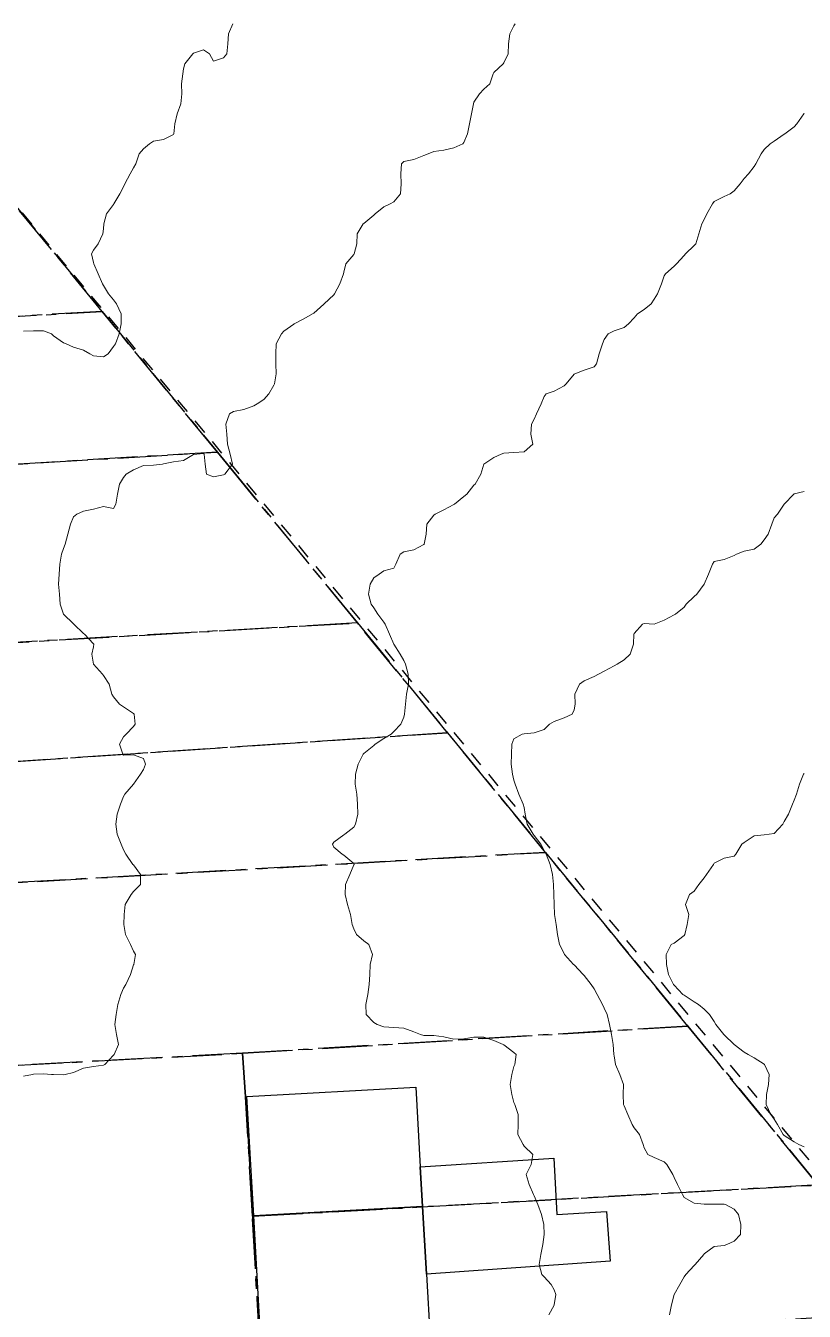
# Model space of a CAD drawing. Header units: centimetres. Extents: x 0 to 642158, y -847 to 649707.
# Drawn here: x 616683.4 to 616722.2, y 621114.4 to 621178.6 of the extents above; entities that cross this region are included whole.
import ezdxf

# ---------------------------------------------------------------- set-up
doc = ezdxf.new("R2010")
doc.units = ezdxf.units.CM
doc.header["$MEASUREMENT"] = 0
doc.linetypes.add('CENTERX2', pattern=[4, 2.5, -0.5, 0.5, -0.5])
doc.linetypes.add('JIS_02_0.7', pattern=[1.35, 0.75, -0.6])
doc.layers.add('SPW_batiments', color=7, linetype='Continuous')
doc.layers.add('SPW_parcellaire cadastral', color=7, linetype='CENTERX2', lineweight=25, true_color=0xff0542)
doc.layers.add('WAL_parcellaire agricole', color=7, linetype='JIS_02_0.7', lineweight=25)
doc.layers.add('WAL_topographie 0.5', color=253, linetype='Continuous', lineweight=20)

msp = doc.modelspace()

# ---------------------------------------------------------------- linework, layer by layer
at = {"layer": 'SPW_batiments'}
for points in [[(616703.07, 621121.64), (616703.182, 621119.653), (616694.753, 621119.185), (616694.413, 621125.155), (616702.846, 621125.623), (616703.07, 621121.64)], [(616709.896, 621119.257), (616712.363, 621119.407), (616712.547, 621116.924), (616703.374, 621116.273), (616703.182, 621119.653), (616703.07, 621121.64), (616709.746, 621122.074), (616709.896, 621119.257)], [(616703.374, 621116.273), (616703.556, 621113.038), (616695.13, 621112.57), (616694.753, 621119.185), (616703.182, 621119.653), (616703.374, 621116.273)]]:
    msp.add_lwpolyline(points, dxfattribs=at)
at = {"layer": 'SPW_parcellaire cadastral'}
for points in [[(616722.671, 621121.06), (616716.437, 621128.668), (616714.499, 621131.032), (616709.325, 621137.348), (616704.425, 621143.328), (616699.932, 621148.812), (616693.388, 621156.798), (616692.937, 621157.348), (616687.18, 621164.374), (616682.247, 621170.394), (616681.447, 621171.37), (616677.523, 621176.16), (616669.925, 621185.432), (616663.433, 621193.355), (616662.31, 621194.726), (616658.616, 621199.234), (616654.562, 621204.183), (616653.467, 621205.519), (616648.722, 621211.309), (616626.91, 621237.93), (616651.422, 621258.507), (616576.519, 621339.063)], [(616687.18, 621164.374), (616649.439, 621162.197), (616648.441, 621162.139), (616639.763, 621161.638), (616639.399, 621167.922), (616648.073, 621168.422), (616682.247, 621170.394), (616687.18, 621164.374)], [(616687.18, 621164.374), (616692.937, 621157.348), (616660.009, 621155.353), (616657.763, 621155.217), (616657.844, 621153.811), (616640.275, 621152.806), (616640.194, 621154.194), (616639.763, 621161.638), (616648.441, 621162.139), (616649.439, 621162.197), (616687.18, 621164.374)], [(616699.932, 621148.812), (616677.052, 621147.504), (616674.221, 621147.342), (616671.28, 621147.174), (616670.282, 621147.117), (616661.51, 621146.616), (616660.512, 621146.559), (616660.009, 621155.353), (616692.937, 621157.348), (616693.388, 621156.798), (616699.932, 621148.812)], [(616699.932, 621148.812), (616704.425, 621143.328), (616670.632, 621141.064), (616661.857, 621140.549), (616660.861, 621140.456), (616660.512, 621146.559), (616661.51, 621146.616), (616670.282, 621147.117), (616671.28, 621147.174), (616674.221, 621147.342), (616677.052, 621147.504), (616699.932, 621148.812)], [(616661.857, 621140.549), (616670.632, 621141.064), (616704.425, 621143.328), (616709.325, 621137.348), (616671.972, 621135.214), (616670.973, 621135.156), (616662.194, 621134.655), (616661.857, 621140.549)], [(616694.191, 621127.31), (616662.71, 621125.629), (616662.647, 621126.73), (616662.194, 621134.655), (616670.973, 621135.156), (616671.972, 621135.214), (616709.325, 621137.348), (616714.499, 621131.032), (616716.437, 621128.668), (616694.191, 621127.31)], [(616694.191, 621127.31), (616716.437, 621128.668), (616722.671, 621121.06), (616722.948, 621120.732), (616703.117, 621119.631), (616694.687, 621119.164), (616694.347, 621125.133), (616694.191, 621127.31)], [(616765.689, 620998.794), (616662.71, 621125.629), (616694.191, 621127.31), (616694.347, 621125.133), (616694.687, 621119.164), (616695.064, 621112.549)], [(616695.064, 621112.549), (616694.687, 621119.164), (616703.117, 621119.631), (616722.948, 621120.732), (616727.627, 621115.19), (616728.3, 621114.393), (616703.49, 621113.017), (616695.064, 621112.549)]]:
    msp.add_lwpolyline(points, dxfattribs=at)
at = {"layer": 'WAL_parcellaire agricole'}
msp.add_lwpolyline([(616810.251, 621070.768), (616781.35, 621080.764), (616765.85, 621085.362), (616748.357, 621090.818), (616682.918, 621169.639), (616661.738, 621197.449), (616602.087, 621269.369), (616526.994, 621299.499), (616576.822, 621338.338), (616533.815, 621402.665), (616552.813, 621416.834), (616582.717, 621382.138), (616635.423, 621323.445), (616688.43, 621261.152), (616732.293, 621211.325), (616828.245, 621125.169), (616881.648, 621072.228), (616874.217, 621071.21), (616845.277, 621069.528), (616834.321, 621069.895), (616821.725, 621073.496), (616819.913, 621067.675), (616810.251, 621070.768)], dxfattribs=at)
at = {"layer": 'WAL_topographie 0.5'}
for points in [[(616707.813, 621178.75), (616707.75, 621178.639), (616707.544, 621178.25), (616707.469, 621177.75), (616707.452, 621177.25), (616707.25, 621176.803), (616707.208, 621176.75), (616706.75, 621176.31), (616706.703, 621176.25), (616706.544, 621175.75), (616706.25, 621175.487), (616706.025, 621175.25), (616705.75, 621174.827), (616705.731, 621174.75), (616705.636, 621174.25), (616705.53, 621173.75), (616705.421, 621173.25), (616705.25, 621172.821), (616705.194, 621172.75), (616704.75, 621172.545), (616704.25, 621172.433), (616703.75, 621172.359), (616703.458, 621172.25), (616703.25, 621172.161), (616702.75, 621171.966), (616702.25, 621171.86), (616702.128, 621171.75), (616702.099, 621171.25), (616702.113, 621170.75), (616702.074, 621170.25), (616701.75, 621169.843), (616701.571, 621169.75), (616701.25, 621169.6), (616700.813, 621169.25), (616700.75, 621169.178), (616700.25, 621168.773), (616700.212, 621168.75), (616699.917, 621168.25), (616699.905, 621167.75), (616699.764, 621167.25), (616699.75, 621167.226), (616699.35, 621166.75), (616699.25, 621166.333), (616699.229, 621166.25), (616699.059, 621165.75), (616698.784, 621165.25), (616698.75, 621165.206), (616698.266, 621164.75), (616698.25, 621164.734), (616697.75, 621164.291), (616697.687, 621164.25), (616697.25, 621164), (616696.773, 621163.75), (616696.75, 621163.736), (616696.25, 621163.389), (616696.136, 621163.25), (616695.881, 621162.75), (616695.861, 621162.25), (616695.863, 621161.75), (616695.868, 621161.25), (616695.783, 621160.75), (616695.75, 621160.685), (616695.512, 621160.25), (616695.25, 621159.975), (616694.917, 621159.75), (616694.75, 621159.663), (616694.25, 621159.467), (616693.75, 621159.375), (616693.543, 621159.25), (616693.365, 621158.75), (616693.408, 621158.25), (616693.435, 621157.75), (616693.58, 621157.25), (616693.694, 621156.75), (616693.307, 621156.25), (616693.25, 621156.206), (616692.75, 621156.117), (616692.389, 621156.25), (616692.328, 621156.75), (616692.278, 621157.25), (616692.25, 621157.27), (616691.917, 621157.25), (616691.75, 621157.231), (616691.25, 621156.928), (616690.75, 621156.852), (616690.25, 621156.755), (616690.204, 621156.75), (616689.75, 621156.697), (616689.25, 621156.669), (616688.75, 621156.458), (616688.382, 621156.25), (616688.25, 621156.076), (616688.05, 621155.75), (616687.95, 621155.25), (616687.86, 621154.75), (616687.75, 621154.525), (616687.25, 621154.622), (616686.75, 621154.5), (616686.25, 621154.388), (616685.917, 621154.25), (616685.75, 621154.107), (616685.607, 621153.75), (616685.466, 621153.25), (616685.339, 621152.75), (616685.25, 621152.528), (616685.15, 621152.25), (616685.074, 621151.75), (616685.032, 621151.25), (616684.996, 621150.75), (616685.059, 621150.25), (616685.087, 621149.75), (616685.25, 621149.25), (616685.25, 621149.25), (616685.75, 621148.766), (616685.765, 621148.75), (616686.25, 621148.286), (616686.295, 621148.25), (616686.75, 621147.76), (616686.76, 621147.75), (616686.75, 621147.625), (616686.662, 621147.25), (616686.75, 621146.75), (616686.75, 621146.75), (616687.199, 621146.25), (616687.25, 621146.183), (616687.533, 621145.75), (616687.663, 621145.25), (616687.75, 621145.112), (616688.042, 621144.75), (616688.25, 621144.621), (616688.75, 621144.288), (616688.787, 621144.25), (616688.825, 621143.75), (616688.75, 621143.629), (616688.382, 621143.25), (616688.25, 621143.118), (616688.052, 621142.75), (616688.218, 621142.25), (616688.25, 621142.197), (616688.75, 621142.217), (616689.25, 621142.044), (616689.35, 621141.75), (616689.25, 621141.487), (616689.1, 621141.25), (616688.75, 621140.75), (616688.75, 621140.75), (616688.318, 621140.25), (616688.25, 621140.146), (616688.094, 621139.75), (616687.925, 621139.25), (616687.858, 621138.75), (616687.937, 621138.25), (616688.132, 621137.75), (616688.25, 621137.467), (616688.361, 621137.25), (616688.721, 621136.75), (616688.75, 621136.723), (616689.093, 621136.25), (616689.09, 621135.75), (616688.75, 621135.388), (616688.632, 621135.25), (616688.326, 621134.75), (616688.279, 621134.25), (616688.261, 621133.75), (616688.356, 621133.25), (616688.606, 621132.75), (616688.75, 621132.408), (616688.844, 621132.25), (616688.765, 621131.75), (616688.75, 621131.721), (616688.59, 621131.25), (616688.369, 621130.75), (616688.25, 621130.558), (616688.123, 621130.25), (616687.973, 621129.75), (616687.875, 621129.25), (616687.822, 621128.75), (616687.896, 621128.25), (616687.992, 621127.75), (616687.78, 621127.25), (616687.75, 621127.219), (616687.309, 621126.75), (616687.25, 621126.718), (616686.75, 621126.65), (616686.25, 621126.559), (616685.75, 621126.351), (616685.343, 621126.25), (616685.25, 621126.234), (616684.75, 621126.244), (616684.65, 621126.25), (616684.25, 621126.284), (616683.75, 621126.259), (616683.702, 621126.25), (616683.25, 621126.171)], [(616693.708, 621178.75), (616693.5, 621178.25), (616693.464, 621177.75), (616693.409, 621177.25), (616693.25, 621177.044), (616692.75, 621176.875), (616692.536, 621177.25), (616692.25, 621177.45), (616691.75, 621177.277), (616691.706, 621177.25), (616691.318, 621176.75), (616691.25, 621176.5), (616691.212, 621176.25), (616691.141, 621175.75), (616691.163, 621175.25), (616691.119, 621174.75), (616690.936, 621174.25), (616690.815, 621173.75), (616690.765, 621173.25), (616690.75, 621173.221), (616690.25, 621172.967), (616689.75, 621172.889), (616689.55, 621172.75), (616689.25, 621172.5), (616689.036, 621172.25), (616688.86, 621171.75), (616688.75, 621171.554), (616688.577, 621171.25), (616688.313, 621170.75), (616688.25, 621170.607), (616688.067, 621170.25), (616687.768, 621169.75), (616687.75, 621169.724), (616687.401, 621169.25), (616687.268, 621168.75), (616687.25, 621168.5), (616687.221, 621168.25), (616686.981, 621167.75), (616686.75, 621167.434), (616686.658, 621167.25), (616686.75, 621166.812), (616686.759, 621166.75), (616686.986, 621166.25), (616687.198, 621165.75), (616687.25, 621165.662), (616687.506, 621165.25), (616687.75, 621164.947), (616687.899, 621164.75), (616688.133, 621164.25), (616688.131, 621163.75), (616688.024, 621163.25), (616687.85, 621162.75), (616687.75, 621162.619), (616687.476, 621162.25), (616687.25, 621162.101), (616686.75, 621162.156), (616686.563, 621162.25), (616686.25, 621162.433), (616685.75, 621162.588), (616685.389, 621162.75), (616685.25, 621162.807), (616684.75, 621163.156), (616684.656, 621163.25), (616684.25, 621163.409), (616683.75, 621163.403), (616683.25, 621163.392)], [(616722.25, 621174.286), (616722.221, 621174.25), (616721.879, 621173.75), (616721.75, 621173.595), (616721.274, 621173.25), (616721.25, 621173.235), (616720.75, 621172.881), (616720.536, 621172.75), (616720.25, 621172.464), (616720.092, 621172.25), (616719.824, 621171.75), (616719.75, 621171.617), (616719.461, 621171.25), (616719.25, 621171.015), (616719.046, 621170.75), (616718.75, 621170.408), (616718.55, 621170.25), (616718.25, 621170.118), (616717.75, 621169.865), (616717.656, 621169.75), (616717.387, 621169.25), (616717.25, 621168.961), (616717.132, 621168.75), (616716.981, 621168.25), (616716.833, 621167.75), (616716.75, 621167.667), (616716.315, 621167.25), (616716.25, 621167.171), (616715.869, 621166.75), (616715.75, 621166.641), (616715.322, 621166.25), (616715.25, 621166.15), (616715.114, 621165.75), (616714.925, 621165.25), (616714.75, 621164.991), (616714.595, 621164.75), (616714.25, 621164.466), (616713.926, 621164.25), (616713.75, 621164.056), (616713.462, 621163.75), (616713.25, 621163.579), (616712.75, 621163.4), (616712.45, 621163.25), (616712.25, 621162.964), (616712.162, 621162.75), (616712, 621162.25), (616711.871, 621161.75), (616711.75, 621161.604), (616711.25, 621161.444), (616710.788, 621161.25), (616710.75, 621161.236), (616710.355, 621160.75), (616710.25, 621160.656), (616709.75, 621160.397), (616709.355, 621160.25), (616709.25, 621160.125), (616709.114, 621159.75), (616708.88, 621159.25), (616708.75, 621159), (616708.622, 621158.75), (616708.596, 621158.25), (616708.696, 621157.75), (616708.25, 621157.359), (616707.75, 621157.325), (616707.25, 621157.291), (616707.107, 621157.25), (616706.75, 621157.083), (616706.25, 621156.75), (616706.25, 621156.75), (616706.098, 621156.25), (616705.818, 621155.75), (616705.75, 621155.692), (616705.391, 621155.25), (616705.25, 621155.121), (616704.786, 621154.75), (616704.75, 621154.727), (616704.25, 621154.47), (616703.821, 621154.25), (616703.75, 621154.2), (616703.404, 621153.75), (616703.362, 621153.25), (616703.263, 621152.75), (616703.25, 621152.73), (616702.75, 621152.466), (616702.25, 621152.367), (616702.06, 621152.25), (616701.843, 621151.75), (616701.75, 621151.542), (616701.25, 621151.422), (616701.011, 621151.25), (616700.75, 621151.062), (616700.565, 621150.75), (616700.491, 621150.25), (616700.617, 621149.75), (616700.75, 621149.563), (616700.951, 621149.25), (616701.25, 621148.852), (616701.312, 621148.75), (616701.529, 621148.25), (616701.75, 621147.757), (616701.754, 621147.75), (616702.073, 621147.25), (616702.25, 621146.941), (616702.335, 621146.75), (616702.469, 621146.25), (616702.474, 621145.75), (616702.386, 621145.25), (616702.328, 621144.75), (616702.285, 621144.25), (616702.25, 621144.11), (616702.107, 621143.75), (616701.75, 621143.393), (616701.609, 621143.25), (616701.25, 621143.037), (616700.825, 621142.75), (616700.75, 621142.686), (616700.25, 621142.283), (616700.214, 621142.25), (616699.964, 621141.75), (616699.829, 621141.25), (616699.811, 621140.75), (616699.903, 621140.25), (616699.934, 621139.75), (616699.952, 621139.25), (616699.842, 621138.75), (616699.75, 621138.61), (616699.3, 621138.25), (616699.25, 621138.226), (616698.75, 621137.85), (616698.688, 621137.75), (616698.75, 621137.609), (616699.176, 621137.25), (616699.25, 621137.213), (616699.75, 621136.792), (616699.765, 621136.75), (616699.75, 621136.732), (616699.549, 621136.25), (616699.343, 621135.75), (616699.311, 621135.25), (616699.432, 621134.75), (616699.588, 621134.25), (616699.667, 621133.75), (616699.75, 621133.531), (616699.891, 621133.25), (616700.25, 621132.921), (616700.5, 621132.75), (616700.683, 621132.25), (616700.561, 621131.75), (616700.558, 621131.25), (616700.515, 621130.75), (616700.45, 621130.25), (616700.354, 621129.75), (616700.363, 621129.25), (616700.75, 621128.856), (616700.917, 621128.75), (616701.25, 621128.624), (616701.75, 621128.595), (616702.25, 621128.561), (616702.75, 621128.374), (616703.079, 621128.25), (616703.25, 621128.201), (616703.75, 621128.196), (616704.25, 621128.128), (616704.75, 621128.021), (616705.25, 621128.025), (616705.75, 621128.112), (616706.25, 621128.11), (616706.75, 621127.953), (616707.213, 621127.75), (616707.25, 621127.725), (616707.75, 621127.347), (616707.863, 621127.25), (616707.795, 621126.75), (616707.75, 621126.645), (616707.637, 621126.25), (616707.564, 621125.75), (616707.638, 621125.25), (616707.75, 621124.847), (616707.79, 621124.75), (616707.956, 621124.25), (616707.961, 621123.75), (616707.95, 621123.25), (616708.205, 621122.75), (616708.25, 621122.676), (616708.694, 621122.25), (616708.607, 621121.75), (616708.359, 621121.25), (616708.504, 621120.75), (616708.722, 621120.25), (616708.75, 621120.187), (616708.942, 621119.75), (616709.125, 621119.25), (616709.238, 621118.75), (616709.25, 621118.25), (616709.25, 621118.25), (616709.25, 621118.25), (616709.185, 621117.75), (616709.097, 621117.25), (616709.011, 621116.75), (616709.14, 621116.25), (616709.25, 621116.148), (616709.608, 621115.75), (616709.75, 621115.484), (616709.832, 621115.25), (616709.76, 621114.75), (616709.75, 621114.73), (616709.486, 621114.25)], [(616722.25, 621155.371), (616721.75, 621155.264), (616721.725, 621155.25), (616721.25, 621154.75), (616721.25, 621154.75), (616720.908, 621154.25), (616720.75, 621154.062), (616720.625, 621153.75), (616720.439, 621153.25), (616720.25, 621152.958), (616720.083, 621152.75), (616719.75, 621152.5), (616719.25, 621152.399), (616718.857, 621152.25), (616718.75, 621152.182), (616718.25, 621151.982), (616717.75, 621151.886), (616717.667, 621151.75), (616717.456, 621151.25), (616717.25, 621150.75), (616717.25, 621150.75), (616716.887, 621150.25), (616716.75, 621150.139), (616716.346, 621149.75), (616716.25, 621149.603), (616715.821, 621149.25), (616715.75, 621149.221), (616715.25, 621148.947), (616714.75, 621148.75), (616714.75, 621148.75), (616714.75, 621148.75), (616714.25, 621148.782), (616714.167, 621148.75), (616713.75, 621148.281), (616713.74, 621148.25), (616713.726, 621147.75), (616713.55, 621147.25), (616713.25, 621146.966), (616712.902, 621146.75), (616712.75, 621146.671), (616712.25, 621146.408), (616711.964, 621146.25), (616711.75, 621146.128), (616711.25, 621145.921), (616711.026, 621145.75), (616710.79, 621145.25), (616710.806, 621144.75), (616710.75, 621144.472), (616710.659, 621144.25), (616710.25, 621144.07), (616709.75, 621143.891), (616709.53, 621143.75), (616709.25, 621143.481), (616708.75, 621143.326), (616708.25, 621143.274), (616708.159, 621143.25), (616707.75, 621143.025), (616707.65, 621142.75), (616707.625, 621142.25), (616707.614, 621141.75), (616707.68, 621141.25), (616707.75, 621140.961), (616707.808, 621140.75), (616707.988, 621140.25), (616708.205, 621139.75), (616708.25, 621139.592), (616708.304, 621139.25), (616708.415, 621138.75), (616708.709, 621138.25), (616708.75, 621138.19), (616709.094, 621137.75), (616709.25, 621137.447), (616709.358, 621137.25), (616709.552, 621136.75), (616709.668, 621136.25), (616709.721, 621135.75), (616709.743, 621135.25), (616709.75, 621134.751), (616709.75, 621134.75), (616709.776, 621134.25), (616709.85, 621133.75), (616709.925, 621133.25), (616710.019, 621132.75), (616710.25, 621132.288), (616710.273, 621132.25), (616710.725, 621131.75), (616710.75, 621131.724), (616711.2, 621131.25), (616711.25, 621131.196), (616711.597, 621130.75), (616711.75, 621130.526), (616711.907, 621130.25), (616712.162, 621129.75), (616712.25, 621129.56), (616712.407, 621129.25), (616712.525, 621128.75), (616712.614, 621128.25), (616712.707, 621127.75), (616712.741, 621127.25), (616712.75, 621127.187), (616712.816, 621126.75), (616713.029, 621126.25), (616713.225, 621125.75), (616713.204, 621125.25), (616713.226, 621124.75), (616713.25, 621124.689), (616713.441, 621124.25), (616713.657, 621123.75), (616713.75, 621123.583), (616714.019, 621123.25), (616714.196, 621122.75), (616714.25, 621122.591), (616714.433, 621122.25), (616714.75, 621122.102), (616715.25, 621121.894), (616715.388, 621121.75), (616715.689, 621121.25), (616715.75, 621121.106), (616715.92, 621120.75), (616716.166, 621120.25), (616716.25, 621120.097), (616716.75, 621119.821), (616717.25, 621119.777), (616717.75, 621119.774), (616718.25, 621119.774), (616718.316, 621119.75), (616718.75, 621119.524), (616718.961, 621119.25), (616719.079, 621118.75), (616719.063, 621118.25), (616718.75, 621117.929), (616718.382, 621117.75), (616718.25, 621117.702), (616717.75, 621117.655), (616717.25, 621117.285), (616717.224, 621117.25), (616716.797, 621116.75), (616716.75, 621116.705), (616716.333, 621116.25), (616716.25, 621116.143), (616716.03, 621115.75), (616715.75, 621115.25), (616715.75, 621115.25), (616715.611, 621114.75), (616715.51, 621114.25)], [(616722.25, 621141.285), (616722.214, 621141.25), (616722.014, 621140.75), (616721.864, 621140.25), (616721.75, 621139.964), (616721.659, 621139.75), (616721.46, 621139.25), (616721.25, 621138.889), (616721.174, 621138.75), (616720.75, 621138.298), (616720.5, 621138.25), (616720.25, 621138.216), (616719.75, 621138.173), (616719.25, 621137.845), (616719.133, 621137.75), (616718.833, 621137.25), (616718.75, 621137.15), (616718.25, 621137.062), (616717.75, 621136.806), (616717.716, 621136.75), (616717.361, 621136.25), (616717.25, 621136.068), (616716.981, 621135.75), (616716.75, 621135.417), (616716.519, 621135.25), (616716.321, 621134.75), (616716.483, 621134.25), (616716.393, 621133.75), (616716.281, 621133.25), (616716.25, 621133.198), (616715.75, 621132.808), (616715.604, 621132.75), (616715.342, 621132.25), (616715.366, 621131.75), (616715.462, 621131.25), (616715.719, 621130.75), (616715.75, 621130.71), (616716.189, 621130.25), (616716.25, 621130.206), (616716.75, 621129.888), (616716.96, 621129.75), (616717.25, 621129.511), (616717.519, 621129.25), (616717.75, 621128.89), (616717.83, 621128.75), (616718.23, 621128.25), (616718.25, 621128.231), (616718.75, 621127.75), (616718.75, 621127.75), (616719.25, 621127.367), (616719.445, 621127.25), (616719.75, 621127.082), (616720.25, 621126.767), (616720.266, 621126.75), (616720.49, 621126.25), (616720.458, 621125.75), (616720.364, 621125.25), (616720.352, 621124.75), (616720.578, 621124.25), (616720.75, 621124.012), (616720.906, 621123.75), (616721.196, 621123.25), (616721.25, 621123.198), (616721.75, 621122.879), (616721.977, 621122.75), (616722.25, 621122.633)]]:
    msp.add_lwpolyline(points, dxfattribs=at)

doc.saveas('drawing.dxf')
